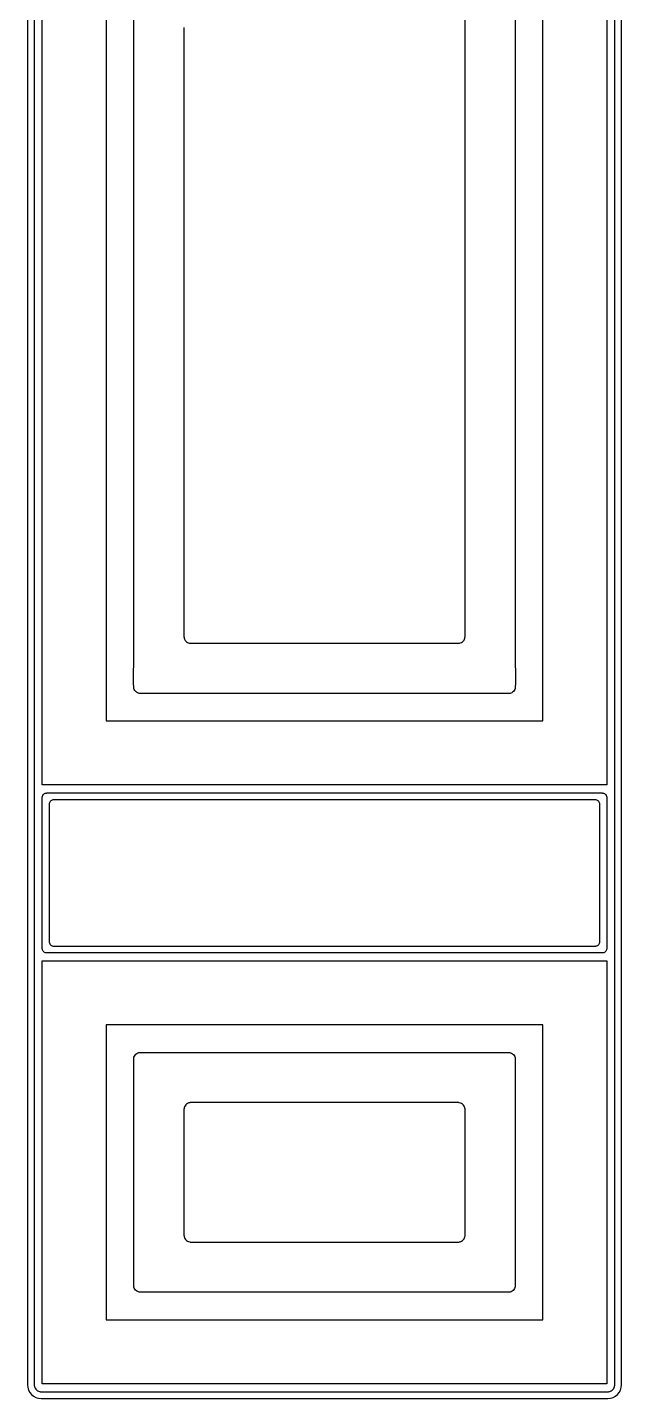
# Model space of a CAD drawing. Header units: millimetres. Extents: x 15277 to 15537, y 15262 to 16462.
# Drawn here: x 15277 to 15537, y 15262 to 15862 of the extents above; entities that cross this region are included whole.
import ezdxf

# ---------------------------------------------------------------- set-up
doc = ezdxf.new("R2010")
doc.units = ezdxf.units.MM

msp = doc.modelspace()

# ---------------------------------------------------------------- linework, layer by layer
for points in [[(15530.94, 16462.11), (15282.94, 16462.11, 0.414219), (15276.94, 16456.11), (15276.94, 15268.11, 0.414219), (15282.94, 15262.11), (15530.94, 15262.11, 0.414219), (15536.94, 15268.11), (15536.94, 16456.11, 0.414223), (15530.94, 16462.11)], [(15279.94, 16343.11), (15279.94, 15381.11), (15279.94, 15341.11), (15279.94, 15309.62), (15279.94, 15278.13), (15279.94, 15276.7), (15279.94, 15275.26), (15279.94, 15274.55), (15279.94, 15273.83), (15279.94, 15273.12), (15279.94, 15272.4), (15279.94, 15271.69, 0.000682), (15279.94, 15270.97, -0.000355), (15279.94, 15269.54, 0.001705), (15279.94, 15268.11, 0.00643), (15279.95, 15267.96, 0.016113), (15279.96, 15267.8, 0.050061), (15280.08, 15267.21, 0.089014), (15280.57, 15266.27, 0.08855), (15281.36, 15265.56, 0.075426), (15282.19, 15265.2, 0.025454), (15282.49, 15265.14, 0.014622), (15282.64, 15265.12, 0.014858), (15282.79, 15265.11, 0.00324), (15282.94, 15265.11, 0.001589), (15284.79, 15265.11, -0.001077), (15285.71, 15265.11), (15286.17, 15265.11, -0.000523), (15286.4, 15265.11), (15286.63, 15265.11), (15287.09, 15265.11), (15287.55, 15265.11), (15288.47, 15265.11), (15288.93, 15265.11), (15289.39, 15265.11), (15290.31, 15265.11), (15291.12, 15265.11), (15291.32, 15265.11, 0.001212), (15291.52, 15265.11), (15291.93, 15265.11), (15293.54, 15265.11), (15296.77, 15265.11), (15303.22, 15265.11), (15316.12, 15265.11), (15318.02, 15265.11), (15318.49, 15265.11, -0.000514), (15318.97, 15265.11), (15319.92, 15265.11), (15323.72, 15265.11), (15331.32, 15265.11), (15338.93, 15265.11), (15340.83, 15265.11), (15341.3, 15265.11, 0.000514), (15341.78, 15265.11), (15342.73, 15265.11), (15346.53, 15265.11), (15361.74, 15265.11, 0.000514), (15362.21, 15265.11), (15362.69, 15265.11), (15363.64, 15265.11), (15365.54, 15265.11), (15369.34, 15265.11), (15376.94, 15265.11), (15436.94, 15265.11), (15477.49, 15265.11), (15497.77, 15265.11), (15518.04, 15265.11), (15519.88, 15265.11), (15521.73, 15265.11), (15522.65, 15265.11), (15523.57, 15265.11), (15524.49, 15265.11), (15524.95, 15265.11), (15525.41, 15265.11), (15526.33, 15265.11), (15526.79, 15265.11), (15527.26, 15265.11, -0.000795), (15529.1, 15265.11, 0.001589), (15530.94, 15265.11, 0.00324), (15531.09, 15265.11, 0.014659), (15531.25, 15265.12, 0.049544), (15531.84, 15265.25, 0.088903), (15532.78, 15265.74, 0.088798), (15533.49, 15266.52, 0.076012), (15533.85, 15267.36, 0.026201), (15533.91, 15267.65, 0.012949), (15533.93, 15267.8, 0.016112), (15533.94, 15267.96, 0.00643), (15533.94, 15268.11, 0.001707), (15533.94, 15269.54, -0.000344), (15533.94, 15270.97, 0.000725), (15533.94, 15271.69), (15533.94, 15272.4), (15533.94, 15273.12), (15533.94, 15273.83), (15533.94, 15278.04), (15533.94, 15282.24), (15533.94, 15290.65, 0.000026), (15533.94, 15290.92), (15533.94, 15291.18), (15533.94, 15291.7), (15533.94, 15292.75), (15533.94, 15294.86), (15533.94, 15299.06), (15533.94, 15301.16), (15533.94, 15301.69, -0.000034), (15533.94, 15302.22), (15533.94, 15303.27), (15533.94, 15307.47), (15533.94, 15311.68), (15533.94, 15312.73, 0.000929), (15533.94, 15313.25), (15533.94, 15313.78), (15533.94, 15315.88), (15533.94, 15320.08), (15533.94, 15321.14, 0.000208), (15533.94, 15321.66), (15533.94, 15322.19), (15533.94, 15324.29), (15533.94, 15328.49), (15533.94, 15329.55, 0.000208), (15533.94, 15330.07), (15533.94, 15330.6), (15533.94, 15332.7), (15533.94, 15341.11), (15533.94, 15381.11), (15533.94, 16343.11)], [(15490.44, 15888.1), (15490.44, 15862.11), (15490.44, 15836.11), (15490.44, 15829.62), (15490.44, 15827.99), (15490.44, 15827.59, -0.002406), (15490.44, 15827.38), (15490.44, 15827.18), (15490.44, 15826.37), (15490.44, 15823.12), (15490.44, 15810.12), (15490.44, 15784.13), (15490.44, 15777.63), (15490.44, 15776), (15490.44, 15775.6, -0.002407), (15490.44, 15775.39), (15490.44, 15775.19), (15490.44, 15774.38), (15490.44, 15771.13), (15490.44, 15758.13), (15490.44, 15732.14), (15490.44, 15725.64), (15490.44, 15724.02), (15490.44, 15723.61, -0.002404), (15490.44, 15723.41), (15490.44, 15723.2), (15490.44, 15722.39), (15490.44, 15719.14), (15490.44, 15706.14), (15490.44, 15654.16), (15490.44, 15644.09), (15490.44, 15634.02), (15490.44, 15628.99), (15490.44, 15623.95), (15490.44, 15618.92), (15490.44, 15613.88), (15490.44, 15611.37), (15490.44, 15610.74, -0.001558), (15490.44, 15610.42), (15490.44, 15610.11), (15490.44, 15608.85), (15490.44, 15606.33), (15490.44, 15605.07), (15490.44, 15604.76, 0.000012), (15490.44, 15604.6), (15490.44, 15604.44), (15490.44, 15603.81), (15490.44, 15603.18, 0.000008), (15490.44, 15602.87), (15490.44, 15602.56), (15490.44, 15601.93, 0.000015), (15490.44, 15601.61), (15490.44, 15601.3), (15490.44, 15598.78, -0.000175), (15490.44, 15598.47), (15490.44, 15598.15), (15490.44, 15597.52), (15490.44, 15596.89), (15490.44, 15596.58), (15490.44, 15596.42, -0.000008), (15490.44, 15596.26), (15490.44, 15595), (15490.44, 15594.37), (15490.44, 15593.75, 0.000485), (15490.44, 15583.68, 0.000388), (15490.47, 15578.64, -0.004947), (15490.44, 15573.61, -0.00643), (15490.44, 15573.46, -0.012869), (15490.43, 15573.3, -0.037031), (15490.35, 15572.86, -0.088815), (15489.9, 15571.89, -0.075553), (15489.28, 15571.24, -0.075533), (15488.48, 15570.79, -0.050718), (15487.9, 15570.64, -0.011342), (15487.75, 15570.62, -0.011831), (15487.59, 15570.61, -0.008034), (15487.44, 15570.61, -0.002219), (15486.45, 15570.61, 0.000493), (15485.96, 15570.61), (15485.83, 15570.61, -0.000978), (15485.71, 15570.61), (15485.46, 15570.61, -0.00074), (15484.97, 15570.61), (15484.47, 15570.61), (15483.98, 15570.61), (15483.48, 15570.61), (15482.75, 15570.61), (15482.57, 15570.61, -0.00134), (15482.39, 15570.61), (15482.03, 15570.61), (15480.57, 15570.61), (15479.85, 15570.61), (15479.66, 15570.61, -0.00134), (15479.48, 15570.61), (15479.12, 15570.61), (15477.66, 15570.61), (15474.76, 15570.61), (15473.3, 15570.61, 0.001253), (15471.85, 15570.61, -0.000672), (15471.66, 15570.61), (15471.48, 15570.61), (15471.12, 15570.61), (15470.39, 15570.61), (15468.94, 15570.61), (15466.03, 15570.61), (15464.57, 15570.61), (15464.21, 15570.61, 0.001502), (15463.85, 15570.61), (15463.12, 15570.61), (15460.21, 15570.61), (15454.39, 15570.61), (15452.94, 15570.61), (15452.58, 15570.61, 0.000337), (15452.39, 15570.61, 0.002767), (15452.21, 15570.61), (15451.49, 15570.61), (15448.58, 15570.61), (15445.67, 15570.61), (15444.94, 15570.61, -0.000671), (15444.58, 15570.61), (15444.21, 15570.61), (15442.76, 15570.61), (15436.94, 15570.61), (15376.94, 15570.61), (15355.16, 15570.61), (15333.37, 15570.61), (15333, 15570.61, 0.001316), (15332.82, 15570.61), (15332.63, 15570.61), (15331.89, 15570.61), (15331.15, 15570.61, -0.000657), (15330.77, 15570.61), (15330.4, 15570.61), (15329.91, 15570.61), (15329.41, 15570.61), (15328.92, 15570.61, -0.00074), (15328.42, 15570.61), (15328.17, 15570.61, -0.004064), (15328.05, 15570.61), (15327.93, 15570.61, 0.000493), (15327.43, 15570.61, -0.001479), (15326.44, 15570.61, -0.008035), (15326.29, 15570.61, -0.011831), (15326.14, 15570.62, -0.049906), (15325.54, 15570.75, -0.088478), (15324.61, 15571.24, -0.088815), (15323.9, 15572.02, -0.076068), (15323.54, 15572.86, -0.024662), (15323.48, 15573.15, -0.009765), (15323.46, 15573.3, -0.016062), (15323.45, 15573.46, -0.00643), (15323.44, 15573.61, -0.004947), (15323.42, 15578.64, 0.000389), (15323.44, 15583.68, 0.000485), (15323.44, 15593.75), (15323.44, 15594.37), (15323.44, 15595), (15323.44, 15596.26, -0.000006), (15323.44, 15596.42), (15323.44, 15596.58), (15323.44, 15596.89), (15323.44, 15597.52), (15323.44, 15598.15), (15323.44, 15598.47, -0.000014), (15323.44, 15598.78), (15323.44, 15601.3), (15323.44, 15601.61, 0.001556), (15323.44, 15601.93), (15323.44, 15602.56), (15323.44, 15602.87, 0.001558), (15323.44, 15603.18), (15323.44, 15603.81), (15323.44, 15604.44), (15323.44, 15604.6, 0.003106), (15323.44, 15604.76), (15323.44, 15605.07), (15323.44, 15606.33), (15323.44, 15608.85), (15323.44, 15610.11), (15323.44, 15610.42, -0.000015), (15323.44, 15610.74), (15323.44, 15611.37), (15323.44, 15613.88), (15323.44, 15618.92), (15323.44, 15623.95), (15323.44, 15631.5), (15323.44, 15639.05), (15323.44, 15646.61), (15323.44, 15650.38), (15323.44, 15652.27), (15323.44, 15653.21), (15323.44, 15653.68), (15323.44, 15653.92, -0.002071), (15323.44, 15654.16), (15323.44, 15706.14), (15323.44, 15758.13, -0.00004), (15323.44, 15758.34), (15323.44, 15758.54), (15323.44, 15758.94), (15323.44, 15759.76), (15323.44, 15761.38), (15323.44, 15764.63), (15323.44, 15771.13), (15323.44, 15784.13), (15323.44, 15810.12), (15323.44, 15823.12), (15323.44, 15826.37), (15323.44, 15827.18), (15323.44, 15827.38, 0.002406), (15323.44, 15827.59), (15323.44, 15827.99), (15323.44, 15829.62), (15323.44, 15836.11), (15323.44, 15862.11), (15323.44, 15888.1)], [(15345.44, 15862.11), (15345.44, 15838.43), (15345.44, 15832.51), (15345.44, 15831.03), (15345.44, 15830.66, 0.000021), (15345.44, 15830.48), (15345.44, 15830.29), (15345.44, 15829.55), (15345.44, 15826.6), (15345.44, 15814.76), (15345.44, 15791.08), (15345.44, 15785.16), (15345.44, 15783.68), (15345.44, 15783.31, 0.000008), (15345.44, 15783.13), (15345.44, 15782.94), (15345.44, 15782.2), (15345.44, 15779.24), (15345.44, 15767.41), (15345.44, 15743.73), (15345.44, 15737.81), (15345.44, 15736.33), (15345.44, 15735.96, 0.000021), (15345.44, 15735.78), (15345.44, 15735.59), (15345.44, 15734.85), (15345.44, 15731.89), (15345.44, 15720.06), (15345.44, 15672.71), (15345.44, 15663.07), (15345.44, 15653.43), (15345.44, 15648.61), (15345.44, 15643.79), (15345.44, 15638.98), (15345.44, 15634.16), (15345.44, 15631.75), (15345.44, 15631.15, 0.000005), (15345.44, 15630.84), (15345.44, 15630.54), (15345.44, 15629.34), (15345.44, 15626.93), (15345.44, 15625.72, -0.000832), (15345.44, 15625.12), (15345.44, 15624.52), (15345.44, 15623.92, -0.001623), (15345.44, 15623.62), (15345.44, 15623.32), (15345.44, 15622.71, -0.001623), (15345.44, 15622.41), (15345.44, 15622.11), (15345.44, 15619.7, 0.000028), (15345.44, 15619.1), (15345.44, 15618.5), (15345.44, 15617.89), (15345.44, 15617.59, 0.000005), (15345.44, 15617.29), (15345.44, 15616.09), (15345.44, 15615.49), (15345.44, 15614.88, -0.000507), (15345.44, 15605.25, -0.000304), (15345.42, 15600.43, 0.004965), (15345.44, 15595.61, 0.00643), (15345.45, 15595.46, 0.016068), (15345.46, 15595.3, 0.037037), (15345.54, 15594.86, 0.088815), (15345.98, 15593.89, 0.075734), (15346.61, 15593.24, 0.075432), (15347.4, 15592.79, 0.050719), (15347.99, 15592.64, 0.011343), (15348.14, 15592.62, 0.011616), (15348.29, 15592.61, 0.008035), (15348.44, 15592.61, 0.001575), (15349, 15592.61, -0.002183), (15349.28, 15592.61), (15349.56, 15592.61), (15349.84, 15592.61), (15350.12, 15592.61), (15350.45, 15592.61, -0.000736), (15350.78, 15592.61), (15351.45, 15592.61), (15351.78, 15592.61, -0.000735), (15352.11, 15592.61), (15352.77, 15592.61), (15354.1, 15592.61), (15354.76, 15592.61), (15355.1, 15592.61, -0.000735), (15355.43, 15592.61), (15358.08, 15592.61), (15358.75, 15592.61), (15358.91, 15592.61, 0.001471), (15359.08, 15592.61), (15359.41, 15592.61), (15360.74, 15592.61), (15361.24, 15592.61, 0.000482), (15361.75, 15592.61), (15362.76, 15592.61), (15364.79, 15592.61), (15366.82, 15592.61), (15367.83, 15592.61), (15368.34, 15592.61), (15368.59, 15592.61, -0.000457), (15368.84, 15592.61), (15372.89, 15592.61, -0.000482), (15373.4, 15592.61), (15373.91, 15592.61), (15374.92, 15592.61), (15376.94, 15592.61), (15436.94, 15592.61), (15449.51, 15592.61), (15462.09, 15592.61), (15462.65, 15592.61), (15463.21, 15592.61), (15463.49, 15592.61), (15463.77, 15592.61), (15464.04, 15592.61, 0.00131), (15464.32, 15592.61), (15464.6, 15592.61, -0.00131), (15464.88, 15592.61, 0.001311), (15465.44, 15592.61, 0.008034), (15465.59, 15592.61, 0.011831), (15465.75, 15592.62, 0.049906), (15466.34, 15592.75, 0.088478), (15467.28, 15593.24, 0.088743), (15467.99, 15594.02, 0.076068), (15468.35, 15594.86, 0.026201), (15468.41, 15595.15, 0.012987), (15468.43, 15595.3, 0.01286), (15468.44, 15595.46, 0.00643), (15468.44, 15595.61, 0.004864), (15468.46, 15600.43, -0.000407), (15468.44, 15605.25, -0.000507), (15468.44, 15614.88, 0.000001), (15468.44, 15615.49, 0.000818), (15468.44, 15616.09, -0.000405), (15468.44, 15617.29), (15468.44, 15617.59), (15468.44, 15617.89), (15468.44, 15618.5), (15468.44, 15619.7), (15468.44, 15620.91), (15468.44, 15621.21, -0.000005), (15468.44, 15621.51), (15468.44, 15622.11), (15468.44, 15622.41, -0.000005), (15468.44, 15622.71), (15468.44, 15623.32), (15468.44, 15623.62, -0.000005), (15468.44, 15623.92), (15468.44, 15624.52), (15468.44, 15625.12, -0.000811), (15468.44, 15625.72), (15468.44, 15626.93), (15468.44, 15629.34), (15468.44, 15630.54), (15468.44, 15630.84, 0.001623), (15468.44, 15631.15), (15468.44, 15631.75), (15468.44, 15634.16), (15468.44, 15638.98), (15468.44, 15643.79), (15468.44, 15651.02), (15468.44, 15658.25), (15468.44, 15672.71), (15468.44, 15696.38), (15468.44, 15720.06, 0.000078), (15468.44, 15720.24), (15468.44, 15720.43), (15468.44, 15720.8), (15468.44, 15721.54), (15468.44, 15723.02), (15468.44, 15725.98), (15468.44, 15731.89), (15468.44, 15743.73), (15468.44, 15767.41), (15468.44, 15862.11), (15468.44, 15885.78)], [(15436.94, 15527.11), (15476.41, 15527.11), (15515.88, 15527.11), (15517.68, 15527.11), (15519.47, 15527.11), (15520.37, 15527.11), (15521.27, 15527.11), (15522.16, 15527.11), (15523.06, 15527.11, -0.000408), (15524.85, 15527.11, 0.000408), (15526.65, 15527.11, -0.002464), (15528.44, 15527.11, -0.009773), (15528.57, 15527.1, -0.017726), (15528.69, 15527.09, -0.045792), (15529.06, 15527.01, -0.094216), (15529.72, 15526.65, -0.094424), (15530.19, 15526.07, -0.078798), (15530.41, 15525.48, -0.01187), (15530.43, 15525.36, -0.015554), (15530.44, 15525.23, -0.007782), (15530.44, 15525.11, -0.002264), (15530.44, 15523.81, 0.000755), (15530.44, 15522.52, -0.000756), (15530.44, 15521.87), (15530.44, 15521.23), (15530.44, 15520.58), (15530.44, 15519.93), (15530.44, 15516.86), (15530.44, 15513.78), (15530.44, 15507.64, -0.000147), (15530.44, 15507.45), (15530.44, 15507.25), (15530.44, 15506.87), (15530.44, 15506.1), (15530.44, 15504.56), (15530.44, 15501.49), (15530.44, 15499.95), (15530.44, 15499.57, 0.001271), (15530.44, 15499.19), (15530.44, 15498.42), (15530.44, 15495.34), (15530.44, 15492.27), (15530.44, 15491.5, -0.000016), (15530.44, 15491.12), (15530.44, 15490.73), (15530.44, 15489.2), (15530.44, 15486.12), (15530.44, 15485.35, -0.001274), (15530.44, 15484.97), (15530.44, 15484.59), (15530.44, 15483.05), (15530.44, 15479.98), (15530.44, 15479.21, -0.001274), (15530.44, 15478.82), (15530.44, 15478.44), (15530.44, 15476.9), (15530.44, 15470.76), (15530.44, 15468.17), (15530.44, 15465.58), (15530.44, 15464.93), (15530.44, 15464.28), (15530.44, 15463.64), (15530.44, 15462.99), (15530.44, 15462.34, -0.000786), (15530.44, 15461.7, 0.000379), (15530.44, 15460.4, -0.002264), (15530.44, 15459.11, -0.007781), (15530.44, 15458.98, -0.015634), (15530.43, 15458.86, -0.04654), (15530.34, 15458.49, -0.094514), (15529.98, 15457.83, -0.094368), (15529.41, 15457.36, -0.079006), (15528.82, 15457.14, -0.014147), (15528.69, 15457.12, -0.015708), (15528.57, 15457.11, -0.011041), (15528.51, 15457.11), (15528.44, 15457.11, -0.002059), (15526.65, 15457.11, 0.000817), (15524.85, 15457.11, -0.000408), (15523.96, 15457.11), (15523.06, 15457.11, 0.000408), (15522.16, 15457.11), (15521.27, 15457.11), (15519.02, 15457.11), (15516.78, 15457.11), (15514.54, 15457.11), (15513.98, 15457.11, 0.000974), (15513.42, 15457.11), (15512.29, 15457.11), (15511.12, 15457.11), (15510.82, 15457.11, 0.000829), (15510.53, 15457.11), (15509.94, 15457.11), (15507.58, 15457.11, 0.000878), (15502.88, 15457.11, -0.000803), (15493.46, 15457.11, 0.000415), (15493.16, 15457.11), (15492.87, 15457.11), (15492.28, 15457.11), (15491.1, 15457.11), (15488.75, 15457.11), (15484.04, 15457.11), (15481.68, 15457.11), (15481.09, 15457.11, -0.000414), (15480.5, 15457.11), (15479.33, 15457.11), (15474.62, 15457.11), (15469.91, 15457.11), (15468.73, 15457.11, 0.000415), (15468.14, 15457.11), (15467.55, 15457.11), (15465.2, 15457.11), (15460.49, 15457.11), (15459.31, 15457.11, 0.000415), (15458.72, 15457.11), (15458.13, 15457.11), (15455.78, 15457.11), (15451.07, 15457.11), (15449.89, 15457.11, 0.000415), (15449.3, 15457.11), (15448.71, 15457.11), (15446.36, 15457.11), (15436.94, 15457.11), (15376.94, 15457.11), (15337.47, 15457.11), (15317.74, 15457.11), (15298, 15457.11), (15296.21, 15457.11), (15294.41, 15457.11), (15293.52, 15457.11), (15292.62, 15457.11, 0.000491), (15290.82, 15457.11), (15289.93, 15457.11, -0.000408), (15289.03, 15457.11, 0.000817), (15287.24, 15457.11, -0.002041), (15285.44, 15457.11), (15285.38, 15457.11, -0.007713), (15285.32, 15457.11, -0.015583), (15285.19, 15457.12, -0.047517), (15284.82, 15457.21, -0.094544), (15284.17, 15457.57, -0.094632), (15283.69, 15458.14, -0.078743), (15283.48, 15458.73, -0.015755), (15283.46, 15458.86, -0.019501), (15283.45, 15458.98, -0.007782), (15283.44, 15459.11, -0.002641), (15283.44, 15460.4, 0.000755), (15283.44, 15461.7, 0.000038), (15283.44, 15461.86, 0.003025), (15283.44, 15462.02), (15283.44, 15462.34), (15283.44, 15462.51, 0.003017), (15283.44, 15462.67), (15283.44, 15462.99), (15283.44, 15463.64), (15283.44, 15464.28), (15283.44, 15464.97), (15283.44, 15465.14, -0.000011), (15283.44, 15465.32), (15283.44, 15465.66), (15283.44, 15467.03), (15283.44, 15467.72), (15283.44, 15467.89, -0.000013), (15283.44, 15468.07), (15283.44, 15468.41), (15283.44, 15469.78), (15283.44, 15472.53), (15283.44, 15473.91), (15283.44, 15474.6), (15283.44, 15474.94, -0.000002), (15283.44, 15475.28), (15283.44, 15480.78), (15283.44, 15482.16), (15283.44, 15482.5, 0.001428), (15283.44, 15482.85), (15283.44, 15483.53), (15283.44, 15486.28), (15283.44, 15488.23), (15283.44, 15488.71, 0.001018), (15283.44, 15489.2), (15283.44, 15490.17), (15283.44, 15494.05), (15283.44, 15497.93), (15283.44, 15499.87), (15283.44, 15500.84), (15283.44, 15501.33), (15283.44, 15501.57, -0.002012), (15283.44, 15501.81), (15283.44, 15509.58, -0.000014), (15283.44, 15510.06), (15283.44, 15510.55), (15283.44, 15511.52), (15283.44, 15513.46), (15283.44, 15517.34), (15283.44, 15518.64), (15283.44, 15519.93), (15283.44, 15520.58), (15283.44, 15521.23), (15283.44, 15521.87, -0.000754), (15283.44, 15522.52, 0.000755), (15283.44, 15523.81, -0.002264), (15283.44, 15525.11), (15283.44, 15525.17, -0.007752), (15283.45, 15525.23, -0.015625), (15283.46, 15525.36, -0.047855), (15283.54, 15525.73, -0.09446), (15283.9, 15526.38, -0.094017), (15284.48, 15526.86, -0.07814), (15285.07, 15527.07, -0.014148), (15285.19, 15527.09, -0.017278), (15285.32, 15527.1, -0.009678), (15285.44, 15527.11, -0.00245), (15287.24, 15527.11, 0.000408), (15289.03, 15527.11, -0.000408), (15290.82, 15527.11), (15291.72, 15527.11), (15292.62, 15527.11), (15293.29, 15527.11), (15293.46, 15527.11, -0.001449), (15293.63, 15527.11), (15293.96, 15527.11), (15295.31, 15527.11), (15298, 15527.11), (15299.35, 15527.11), (15299.68, 15527.11, -0.003245), (15299.85, 15527.11), (15300.02, 15527.11), (15300.69, 15527.11), (15303.38, 15527.11), (15307.98, 15527.11), (15312.58, 15527.11, 0.000425), (15312.87, 15527.11), (15313.15, 15527.11), (15313.73, 15527.11), (15314.88, 15527.11), (15317.18, 15527.11), (15321.77, 15527.11), (15340.16, 15527.11), (15344.76, 15527.11), (15345.91, 15527.11, 0.000425), (15346.48, 15527.11), (15347.06, 15527.11), (15349.36, 15527.11), (15353.96, 15527.11), (15355.1, 15527.11, 0.000425), (15355.68, 15527.11), (15356.25, 15527.11), (15358.55, 15527.11), (15363.15, 15527.11), (15364.3, 15527.11, 0.000425), (15364.87, 15527.11), (15365.45, 15527.11), (15367.75, 15527.11), (15376.94, 15527.11), (15436.94, 15527.11)], [(15376.94, 15524.11), (15338.77, 15524.11), (15300.59, 15524.11), (15298.85, 15524.11), (15297.12, 15524.11), (15296.25, 15524.11), (15295.38, 15524.11), (15294.52, 15524.11), (15293.65, 15524.11, 0.000507), (15291.91, 15524.11, -0.000422), (15290.18, 15524.11, 0.002532), (15288.44, 15524.11, 0.009773), (15288.32, 15524.1, 0.017508), (15288.19, 15524.09, 0.045917), (15287.82, 15524.01, 0.094294), (15287.17, 15523.65, 0.09452), (15286.69, 15523.07, 0.078877), (15286.48, 15522.48, 0.011808), (15286.46, 15522.36, 0.011719), (15286.45, 15522.23, 0.007813), (15286.44, 15522.17), (15286.44, 15522.11, 0.00166), (15286.44, 15520.93, -0.000415), (15286.44, 15519.76, 0.00083), (15286.44, 15519.17), (15286.44, 15518.58, -0.000862), (15286.44, 15517.99), (15286.44, 15517.4, 0.000168), (15286.44, 15514.46, -0.000997), (15286.44, 15511.52, 0.000009), (15286.44, 15511.34), (15286.44, 15511.15), (15286.44, 15510.78), (15286.44, 15510.05), (15286.44, 15508.58), (15286.44, 15505.64), (15286.44, 15493.87), (15286.44, 15490.93), (15286.44, 15490.2, 0.000012), (15286.44, 15489.83), (15286.44, 15489.46), (15286.44, 15487.99), (15286.44, 15485.05), (15286.44, 15484.31, 0.000012), (15286.44, 15483.95), (15286.44, 15483.58), (15286.44, 15482.11), (15286.44, 15479.17), (15286.44, 15478.43, 0.000012), (15286.44, 15478.06), (15286.44, 15477.7), (15286.44, 15476.23), (15286.44, 15470.34), (15286.44, 15469.17), (15286.44, 15467.99), (15286.44, 15467.4), (15286.44, 15466.81), (15286.44, 15466.23), (15286.44, 15465.64), (15286.44, 15465.05, 0.00083), (15286.44, 15464.46, -0.000415), (15286.44, 15463.28, 0.002075), (15286.44, 15462.11, 0.007781), (15286.45, 15461.98, 0.015635), (15286.46, 15461.86, 0.04654), (15286.54, 15461.49, 0.094518), (15286.9, 15460.83, 0.094742), (15287.48, 15460.36, 0.079377), (15288.07, 15460.14, 0.015813), (15288.19, 15460.12, 0.015798), (15288.32, 15460.11, 0.003861), (15288.44, 15460.11, 0.00211), (15290.18, 15460.11, -0.000844), (15291.91, 15460.11, 0.000422), (15292.78, 15460.11), (15293.65, 15460.11, -0.000703), (15294.52, 15460.11), (15295.38, 15460.11), (15297.99, 15460.11), (15300.59, 15460.11), (15303.19, 15460.11), (15303.84, 15460.11), (15304.01, 15460.11, -0.001501), (15304.17, 15460.11), (15304.49, 15460.11), (15305.8, 15460.11), (15306.91, 15460.11), (15307.19, 15460.11, -0.001963), (15307.46, 15460.11), (15308.02, 15460.11), (15310.24, 15460.11, -0.00093), (15314.69, 15460.11, 0.000851), (15323.58, 15460.11, -0.000439), (15323.86, 15460.11), (15324.14, 15460.11), (15324.69, 15460.11), (15325.81, 15460.11), (15328.03, 15460.11), (15332.48, 15460.11), (15334.7, 15460.11), (15335.26, 15460.11, 0.000439), (15335.81, 15460.11), (15336.92, 15460.11), (15341.37, 15460.11), (15345.82, 15460.11), (15346.93, 15460.11, -0.000439), (15347.48, 15460.11), (15348.04, 15460.11), (15350.26, 15460.11), (15354.71, 15460.11), (15355.82, 15460.11, -0.000439), (15356.38, 15460.11), (15356.93, 15460.11), (15359.16, 15460.11), (15363.6, 15460.11), (15364.72, 15460.11, -0.000439), (15365.27, 15460.11), (15365.83, 15460.11), (15368.05, 15460.11), (15376.94, 15460.11), (15436.94, 15460.11), (15475.12, 15460.11), (15494.21, 15460.11), (15513.29, 15460.11), (15515.03, 15460.11), (15516.77, 15460.11), (15517.63, 15460.11), (15518.5, 15460.11), (15519.37, 15460.11, -0.000703), (15520.24, 15460.11), (15521.1, 15460.11, 0.000422), (15521.97, 15460.11, -0.000844), (15523.71, 15460.11, 0.00211), (15525.44, 15460.11), (15525.51, 15460.11, 0.007842), (15525.57, 15460.11, 0.01618), (15525.69, 15460.12, 0.047238), (15526.06, 15460.21, 0.094436), (15526.72, 15460.57, 0.094552), (15527.19, 15461.14, 0.078779), (15527.41, 15461.73, 0.011861), (15527.43, 15461.86, 0.019515), (15527.44, 15461.98, 0.011671), (15527.44, 15462.11, 0.00249), (15527.44, 15463.28, -0.00083), (15527.44, 15464.46, 0.000833), (15527.44, 15465.05, 0.000212), (15527.44, 15465.34), (15527.44, 15465.64), (15527.44, 15466.23), (15527.44, 15466.81, 0.000168), (15527.44, 15469.76, -0.000996), (15527.44, 15472.7, 0.00003), (15527.44, 15472.88), (15527.44, 15473.06), (15527.44, 15473.43), (15527.44, 15474.17), (15527.44, 15475.64), (15527.44, 15478.58), (15527.44, 15490.34), (15527.44, 15493.28), (15527.44, 15494.02, 0.000094), (15527.44, 15494.39), (15527.44, 15494.76), (15527.44, 15496.23), (15527.44, 15499.17), (15527.44, 15499.9, 0.000094), (15527.44, 15500.27), (15527.44, 15500.64), (15527.44, 15502.11), (15527.44, 15505.05), (15527.44, 15505.78, 0.000094), (15527.44, 15506.15), (15527.44, 15506.52), (15527.44, 15507.99), (15527.44, 15513.87), (15527.44, 15515.05), (15527.44, 15516.23), (15527.44, 15516.81), (15527.44, 15517.4), (15527.44, 15517.99), (15527.44, 15518.58), (15527.44, 15519.17, 0.000862), (15527.44, 15519.76, -0.00083), (15527.44, 15520.93, 0.002076), (15527.44, 15522.11, 0.007782), (15527.44, 15522.23, 0.015569), (15527.43, 15522.36, 0.046541), (15527.34, 15522.73, 0.09379), (15526.98, 15523.38, 0.093816), (15526.41, 15523.86, 0.07806), (15525.82, 15524.07, 0.014149), (15525.69, 15524.09, 0.017726), (15525.57, 15524.1, 0.009773), (15525.44, 15524.11, 0.002532), (15523.71, 15524.11, -0.000422), (15521.97, 15524.11, 0.000422), (15520.24, 15524.11), (15519.37, 15524.11), (15518.5, 15524.11), (15517.85, 15524.11), (15517.69, 15524.11, 0.001502), (15517.52, 15524.11), (15517.2, 15524.11), (15515.9, 15524.11), (15514.6, 15524.11), (15513.95, 15524.11), (15513.62, 15524.11, 0.000751), (15513.29, 15524.11), (15508.09, 15524.11), (15506.98, 15524.11), (15506.7, 15524.11, -0.001963), (15506.42, 15524.11), (15505.86, 15524.11), (15503.64, 15524.11), (15502.53, 15524.11), (15502.25, 15524.11, -0.001963), (15501.97, 15524.11), (15501.42, 15524.11), (15499.19, 15524.11), (15494.75, 15524.11), (15492.52, 15524.11), (15491.41, 15524.11), (15490.86, 15524.11), (15490.58, 15524.11, 0.000439), (15490.3, 15524.11, -0.000439), (15490.02, 15524.11), (15489.75, 15524.11), (15489.19, 15524.11), (15488.08, 15524.11), (15485.85, 15524.11), (15481.41, 15524.11), (15479.18, 15524.11), (15478.63, 15524.11, 0.000439), (15478.07, 15524.11), (15476.96, 15524.11), (15472.51, 15524.11), (15468.07, 15524.11), (15466.96, 15524.11, -0.000439), (15466.4, 15524.11), (15465.84, 15524.11), (15463.62, 15524.11), (15459.17, 15524.11), (15458.06, 15524.11, -0.000439), (15457.51, 15524.11), (15456.95, 15524.11), (15454.73, 15524.11), (15450.28, 15524.11), (15449.17, 15524.11, -0.000439), (15448.61, 15524.11), (15448.06, 15524.11), (15445.83, 15524.11), (15436.94, 15524.11), (15376.94, 15524.11)], [(15323.44, 15341.11), (15323.44, 15381.11), (15323.44, 15394.12), (15323.44, 15407.14), (15323.44, 15407.72), (15323.44, 15408.29), (15323.44, 15408.58), (15323.44, 15408.87), (15323.44, 15409.16), (15323.44, 15409.45, 0.000867), (15323.44, 15410.03, -0.001689), (15323.44, 15410.61, -0.006432), (15323.45, 15410.76, -0.01286), (15323.46, 15410.91, -0.050919), (15323.58, 15411.51, -0.08891), (15324.07, 15412.44, -0.089117), (15324.86, 15413.15, -0.076307), (15325.69, 15413.51, -0.025711), (15325.99, 15413.57, -0.011343), (15326.14, 15413.59, -0.011831), (15326.29, 15413.6, -0.008034), (15326.44, 15413.61, -0.001479), (15327.43, 15413.61, 0.000493), (15327.93, 15413.61), (15328.05, 15413.61, -0.000979), (15328.17, 15413.61), (15328.42, 15413.61, -0.00074), (15328.92, 15413.61), (15329.41, 15413.61), (15329.91, 15413.61), (15330.4, 15413.61, -0.000336), (15331.86, 15413.61, 0.001049), (15333.31, 15413.61, -0.00138), (15336.22, 15413.61, 0.001343), (15342.04, 15413.61, -0.000672), (15342.22, 15413.61), (15342.4, 15413.61), (15342.76, 15413.61), (15343.49, 15413.61), (15344.95, 15413.61), (15347.86, 15413.61), (15349.31, 15413.61), (15349.67, 15413.61, 0.001502), (15350.04, 15413.61), (15350.76, 15413.61), (15353.67, 15413.61), (15359.49, 15413.61), (15360.94, 15413.61), (15361.31, 15413.61, 0.000336), (15361.49, 15413.61, 0.002767), (15361.67, 15413.61), (15362.4, 15413.61), (15365.31, 15413.61), (15368.22, 15413.61), (15368.94, 15413.61, -0.000671), (15369.31, 15413.61), (15369.67, 15413.61), (15371.12, 15413.61), (15376.94, 15413.61), (15436.94, 15413.61), (15458.72, 15413.61), (15480.51, 15413.61), (15482, 15413.61), (15482.74, 15413.61), (15483.48, 15413.61), (15483.98, 15413.61), (15484.47, 15413.61), (15484.97, 15413.61, -0.00074), (15485.46, 15413.61), (15485.71, 15413.61, -0.004064), (15485.83, 15413.61), (15485.96, 15413.61, 0.000493), (15486.45, 15413.61, -0.001479), (15487.44, 15413.61, -0.008035), (15487.59, 15413.6, -0.011832), (15487.75, 15413.59, -0.049906), (15488.34, 15413.47, -0.088479), (15489.28, 15412.98, -0.088816), (15489.99, 15412.2, -0.076069), (15490.35, 15411.36, -0.026202), (15490.41, 15411.06, -0.012988), (15490.43, 15410.91, -0.016062), (15490.44, 15410.76, -0.006433), (15490.44, 15410.61, -0.00085), (15490.44, 15410.03, 0.000844), (15490.44, 15409.45), (15490.44, 15409.16), (15490.44, 15408.87), (15490.44, 15408.64, 0.002079), (15490.44, 15408.4), (15490.44, 15407.93), (15490.44, 15406.99), (15490.44, 15405.11), (15490.44, 15401.35), (15490.44, 15400.72), (15490.44, 15400.56, -0.000053), (15490.44, 15400.4), (15490.44, 15400.09), (15490.44, 15398.82), (15490.44, 15398.19), (15490.44, 15398.03, -0.000053), (15490.44, 15397.87), (15490.44, 15397.56), (15490.44, 15396.29), (15490.44, 15393.76), (15490.44, 15393.13), (15490.44, 15392.97, 0.003086), (15490.44, 15392.81), (15490.44, 15392.5), (15490.44, 15391.23), (15490.44, 15386.17, 0.000003), (15490.44, 15385.85), (15490.44, 15385.54), (15490.44, 15384.9), (15490.44, 15383.64), (15490.44, 15381.11), (15490.44, 15341.11), (15490.44, 15328.09), (15490.44, 15315.08), (15490.44, 15314.5), (15490.44, 15313.92), (15490.44, 15313.63), (15490.44, 15313.34), (15490.44, 15313.05), (15490.44, 15312.77, 0.000844), (15490.44, 15312.19, -0.00085), (15490.44, 15311.61, -0.006432), (15490.44, 15311.46, -0.01612), (15490.43, 15311.3, -0.050079), (15490.3, 15310.71, -0.089049), (15489.81, 15309.77, -0.088854), (15489.03, 15309.06, -0.075853), (15488.19, 15308.7, -0.025454), (15487.9, 15308.64, -0.014622), (15487.75, 15308.62, -0.014659), (15487.59, 15308.61, -0.008036), (15487.44, 15308.61, -0.001479), (15486.45, 15308.61, 0.00074), (15485.46, 15308.61), (15484.97, 15308.61), (15484.47, 15308.61), (15483.98, 15308.61), (15483.48, 15308.61), (15477.66, 15308.61, -0.000672), (15477.48, 15308.61), (15477.3, 15308.61), (15476.94, 15308.61), (15476.21, 15308.61), (15474.75, 15308.61), (15471.85, 15308.61), (15460.21, 15308.61), (15448.57, 15308.61, 0.000671), (15448.21, 15308.61), (15447.85, 15308.61), (15447.12, 15308.61), (15445.67, 15308.61), (15442.76, 15308.61), (15436.94, 15308.61), (15376.94, 15308.61), (15355.16, 15308.61), (15333.37, 15308.61), (15331.89, 15308.61), (15330.4, 15308.61), (15329.91, 15308.61), (15329.41, 15308.61), (15328.92, 15308.61, -0.00074), (15328.42, 15308.61, 0.00074), (15327.43, 15308.61, -0.001479), (15326.44, 15308.61, -0.008622), (15326.29, 15308.61, -0.014411), (15326.14, 15308.62, -0.049381), (15325.54, 15308.75, -0.089318), (15324.61, 15309.24, -0.088478), (15323.9, 15310.02, -0.076006), (15323.54, 15310.86, -0.024601), (15323.48, 15311.15, -0.016138), (15323.46, 15311.3, -0.012904), (15323.45, 15311.46, -0.00643), (15323.44, 15311.61, -0.001688), (15323.44, 15312.19, 0.000867), (15323.44, 15312.77, -0.000846), (15323.44, 15313.34), (15323.44, 15313.81, 0.001045), (15323.44, 15314.28), (15323.44, 15315.22), (15323.44, 15316.16), (15323.44, 15316.63, 0.000244), (15323.44, 15317.1), (15323.44, 15318.98), (15323.44, 15320.86), (15323.44, 15321.5), (15323.44, 15321.65, -0.000006), (15323.44, 15321.81), (15323.44, 15322.13), (15323.44, 15323.39), (15323.44, 15325.92), (15323.44, 15330.99), (15323.44, 15336.05, 0.000214), (15323.44, 15336.36), (15323.44, 15336.68), (15323.44, 15337.31), (15323.44, 15338.58), (15323.44, 15341.11)], [(15345.44, 15341.11), (15345.44, 15337.73), (15345.44, 15334.36), (15345.44, 15334.21), (15345.44, 15334.06), (15345.44, 15333.98), (15345.44, 15333.91), (15345.44, 15333.83), (15345.44, 15333.76, 0.000007), (15345.44, 15333.61, 0.00971), (15345.45, 15333.46, 0.016113), (15345.46, 15333.3, 0.062774), (15345.63, 15332.57, 0.088855), (15346.17, 15331.65, 0.088531), (15346.99, 15330.99, 0.088629), (15347.99, 15330.64, 0.014838), (15348.14, 15330.62, 0.014858), (15348.29, 15330.61, 0.008035), (15348.44, 15330.61, 0.001575), (15349, 15330.61, -0.001575), (15349.56, 15330.61), (15349.84, 15330.61), (15350.12, 15330.61), (15350.45, 15330.61, -0.000736), (15350.78, 15330.61), (15351.45, 15330.61), (15351.78, 15330.61, -0.000735), (15352.11, 15330.61), (15352.77, 15330.61), (15354.1, 15330.61), (15354.76, 15330.61), (15355.1, 15330.61, -0.000735), (15355.43, 15330.61), (15358.08, 15330.61), (15358.75, 15330.61), (15358.91, 15330.61, 0.001471), (15359.08, 15330.61), (15359.41, 15330.61), (15360.74, 15330.61), (15361.75, 15330.61), (15362, 15330.61, 0.000963), (15362.26, 15330.61), (15362.76, 15330.61), (15364.79, 15330.61), (15366.82, 15330.61), (15367.83, 15330.61), (15368.34, 15330.61), (15368.59, 15330.61, -0.000457), (15368.84, 15330.61), (15372.89, 15330.61, -0.000482), (15373.4, 15330.61), (15373.91, 15330.61), (15374.92, 15330.61), (15376.94, 15330.61), (15436.94, 15330.61), (15449.51, 15330.61), (15462.09, 15330.61), (15462.65, 15330.61), (15463.21, 15330.61), (15463.49, 15330.61), (15463.77, 15330.61), (15464.04, 15330.61), (15464.32, 15330.61), (15464.6, 15330.61, -0.00131), (15464.88, 15330.61, 0.001311), (15465.44, 15330.61, 0.008034), (15465.59, 15330.61, 0.014659), (15465.75, 15330.62, 0.050582), (15466.34, 15330.75, 0.088903), (15467.28, 15331.24, 0.088819), (15467.99, 15332.02, 0.076047), (15468.35, 15332.86, 0.037023), (15468.43, 15333.3, 0.01612), (15468.44, 15333.46, 0.00971), (15468.44, 15333.61, 0.000007), (15468.44, 15333.76), (15468.44, 15333.83), (15468.44, 15333.91, 0.000543), (15468.44, 15335.71), (15468.44, 15337.51), (15468.44, 15337.96, 0.002172), (15468.44, 15338.18), (15468.44, 15338.41), (15468.44, 15338.86, 0.000089), (15468.44, 15339.08), (15468.44, 15339.31), (15468.44, 15339.76, 0.000089), (15468.44, 15339.98), (15468.44, 15340.21), (15468.44, 15341.11), (15468.44, 15381.11), (15468.44, 15384.48), (15468.44, 15387.86), (15468.44, 15388.01), (15468.44, 15388.16), (15468.44, 15388.23), (15468.44, 15388.31), (15468.44, 15388.38), (15468.44, 15388.46, 0.000103), (15468.44, 15388.61, 0.012944), (15468.44, 15388.76, 0.01286), (15468.43, 15388.91, 0.062186), (15468.26, 15389.65, 0.088433), (15467.72, 15390.56, 0.088468), (15466.9, 15391.23, 0.089198), (15465.9, 15391.57, 0.011344), (15465.75, 15391.59, 0.011832), (15465.59, 15391.6, 0.008035), (15465.44, 15391.61, 0.001575), (15464.88, 15391.61, -0.002183), (15464.6, 15391.61), (15464.32, 15391.61), (15464.04, 15391.61), (15463.77, 15391.61), (15463.43, 15391.61, -0.000736), (15463.1, 15391.61), (15462.44, 15391.61), (15462.11, 15391.61, -0.000735), (15461.77, 15391.61), (15461.11, 15391.61), (15459.78, 15391.61), (15459.45, 15391.61, 0.001645), (15459.12, 15391.61), (15458.46, 15391.61), (15457.13, 15391.61), (15456.8, 15391.61, 0.001645), (15456.47, 15391.61), (15455.8, 15391.61), (15455.47, 15391.61, 0.001645), (15455.14, 15391.61), (15454.47, 15391.61), (15454.14, 15391.61, 0.001645), (15453.81, 15391.61), (15453.15, 15391.61), (15452.13, 15391.61), (15451.88, 15391.61, 0.000963), (15451.63, 15391.61), (15451.12, 15391.61), (15449.09, 15391.61), (15448.08, 15391.61), (15447.83, 15391.61, -0.000965), (15447.58, 15391.61), (15447.07, 15391.61), (15445.04, 15391.61), (15440.99, 15391.61, -0.000482), (15440.48, 15391.61), (15439.98, 15391.61), (15438.97, 15391.61), (15436.94, 15391.61), (15376.94, 15391.61), (15364.37, 15391.61), (15351.8, 15391.61), (15351.24, 15391.61), (15350.68, 15391.61), (15350.4, 15391.61), (15350.12, 15391.61), (15349.84, 15391.61, 0.00131), (15349.56, 15391.61), (15349.28, 15391.61, -0.00131), (15349, 15391.61, 0.001311), (15348.44, 15391.61, 0.008034), (15348.29, 15391.6, 0.014858), (15348.14, 15391.59, 0.050582), (15347.54, 15391.47, 0.088904), (15346.61, 15390.98, 0.08882), (15345.9, 15390.2, 0.076068), (15345.54, 15389.36, 0.03812), (15345.46, 15388.91, 0.01286), (15345.45, 15388.76, 0.00971), (15345.44, 15388.61, 0.000007), (15345.44, 15388.46), (15345.44, 15388.38), (15345.44, 15388.31, 0.000546), (15345.44, 15386.51), (15345.44, 15384.71), (15345.44, 15384.26, 0.000006), (15345.44, 15384.03), (15345.44, 15383.81), (15345.44, 15383.36, 0.000022), (15345.44, 15383.13), (15345.44, 15382.91), (15345.44, 15382.46, 0.000022), (15345.44, 15382.23), (15345.44, 15382.01), (15345.44, 15381.11), (15345.44, 15341.11)]]:
    msp.add_lwpolyline(points, format="xyb")
for points in [[(15530.44, 16193.61), (15530.44, 15530.61), (15436.94, 15530.61), (15376.94, 15530.61), (15283.44, 15530.61), (15283.44, 16193.61), (15376.94, 16193.61), (15436.94, 16193.61), (15530.44, 16193.61)], [(15436.94, 16165.61), (15376.94, 16165.61), (15311.44, 16165.61), (15311.44, 15558.61), (15376.94, 15558.61), (15436.94, 15558.61), (15502.44, 15558.61), (15502.44, 16165.61), (15436.94, 16165.61)], [(15436.94, 15268.61), (15376.94, 15268.61), (15283.44, 15268.61), (15283.44, 15341.11), (15283.44, 15381.11), (15283.44, 15453.61), (15376.94, 15453.61), (15436.94, 15453.61), (15530.44, 15453.61), (15530.44, 15381.11), (15530.44, 15341.11), (15530.44, 15268.61), (15436.94, 15268.61)], [(15311.44, 15341.11), (15311.44, 15296.61), (15376.94, 15296.61), (15436.94, 15296.61), (15502.44, 15296.61), (15502.44, 15341.11), (15502.44, 15381.11), (15502.44, 15425.61), (15436.94, 15425.61), (15376.94, 15425.61), (15311.44, 15425.61), (15311.44, 15381.11), (15311.44, 15341.11)]]:
    msp.add_lwpolyline(points)

doc.saveas('drawing.dxf')
